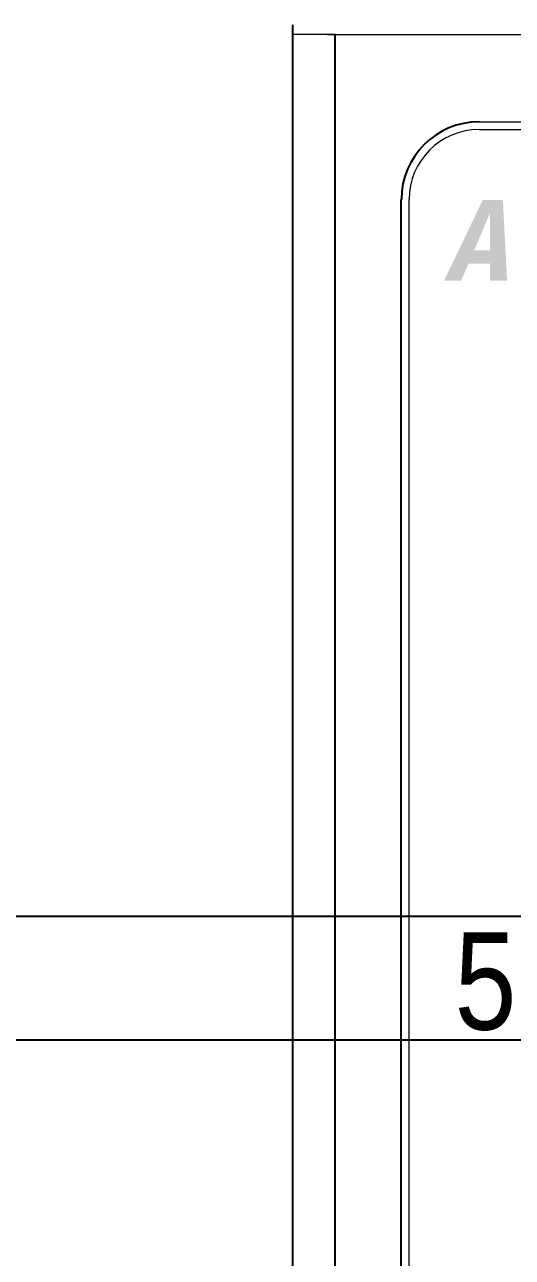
# Model space of a CAD drawing. Header units: inches. Extents: x 0 to 316, y -1 to 150.
# Drawn here: x 221.568 to 221.815, y 40.026 to 40.65 of the extents above; entities that cross this region are included whole.
import ezdxf

# ---------------------------------------------------------------- set-up
doc = ezdxf.new("R2010")
doc.units = ezdxf.units.IN
doc.header["$MEASUREMENT"] = 0
doc.styles.add('尺寸标注Arial', font='arial.ttf', dxfattribs={"width": 0.7})

# ---------------------------------------------------------------- blocks, each defined once
blk = doc.blocks.new('AB 1783-US5T')
h = blk.add_hatch(color=2)
edge = h.paths.add_edge_path()
edge.add_spline(control_points=[(-0.3999, 4.3401), (-0.3999, 4.3401), (-0.3795, 4.3401), (-0.3795, 4.3401), (-0.3795, 4.3401), (-0.3795, 4.3401), (-0.3752, 4.2583), (-0.3752, 4.2583), (-0.3752, 4.2583), (-0.3752, 4.2583), (-0.3924, 4.2583), (-0.3924, 4.2583), (-0.3924, 4.2583), (-0.3924, 4.2583), (-0.3925, 4.2756), (-0.3925, 4.2756), (-0.3925, 4.2756), (-0.3925, 4.2756), (-0.4143, 4.2756), (-0.4143, 4.2756), (-0.4143, 4.2756), (-0.4143, 4.2756), (-0.4218, 4.2583), (-0.4218, 4.2583), (-0.4218, 4.2583), (-0.4218, 4.2583), (-0.439, 4.2583), (-0.439, 4.2583), (-0.439, 4.2583), (-0.439, 4.2583), (-0.3999, 4.3401), (-0.3999, 4.3401)], knot_values=[0, 0, 0, 0, 0.125, 0.125, 0.125, 0.1251, 0.25, 0.25, 0.25, 0.2501, 0.375, 0.375, 0.375, 0.3751, 0.5, 0.5, 0.5, 0.5001, 0.625, 0.625, 0.625, 0.6251, 0.75, 0.75, 0.75, 0.7501, 0.875, 0.875, 0.875, 0.8751, 1, 1, 1, 1], degree=3, periodic=0)
edge = h.paths.add_edge_path(flags=16)
edge.add_spline(control_points=[(-0.4086, 4.2891), (-0.4086, 4.2891), (-0.3925, 4.2891), (-0.3925, 4.2891), (-0.3925, 4.2891), (-0.3925, 4.2891), (-0.3926, 4.3259), (-0.3926, 4.3259), (-0.3926, 4.3259), (-0.3926, 4.3259), (-0.3929, 4.3259), (-0.3929, 4.3259), (-0.3929, 4.3259), (-0.3929, 4.3259), (-0.4086, 4.2891), (-0.4086, 4.2891)], knot_values=[0, 0, 0, 0, 0.25, 0.25, 0.25, 0.2501, 0.5, 0.5, 0.5, 0.5001, 0.75, 0.75, 0.75, 0.7501, 1, 1, 1, 1], degree=3, periodic=0)
at = {"color": 2}
for p, q in [((-0.5925, 4.5177), (-0.5925, 0.0001)), ((-0.5493, 0.0001), (-0.5492, 4.5079)), ((-0.4823, 0.1673), (-0.4823, 4.3406))]:
    blk.add_line(p, q, dxfattribs=at)
at = {"color": 2, "linetype": 'Continuous', "lineweight": 15}
for p, q in [((-0.5492, 4.5079), (-0.5925, 4.5079)), ((-0.5571, 4.5079), (0.5374, 4.5079)), ((-0.4035, 4.4193), (0.3839, 4.4193)), ((-0.4035, 4.4114), (0.3839, 4.4114)), ((-0.4744, 0.1673), (-0.4744, 4.3406))]:
    blk.add_line(p, q, dxfattribs=at)
at = {"color": 2}
blk.add_arc((-0.4035, 4.3406), 0.0787, 90, 180, dxfattribs=at)
at = {"color": 2, "linetype": 'Continuous', "lineweight": 15}
blk.add_arc((-0.4035, 4.3406), 0.0709, 90, 180, dxfattribs=at)
at = {"color": 2, "insert": (-0.4284, 3.5983), "char_height": 0.098425, "attachment_point": 1, "style": '尺寸标注Arial'}
blk.add_mtext_dynamic_manual_height_columns('{\\fArial Narrow|b0|i0|c0|p34;\\W1;5}', width=0.230071, gutter_width=0.689, heights=[0], dxfattribs=at)

msp = doc.modelspace()

# ---------------------------------------------------------------- linework, layer by layer
at = {"linetype": 'Continuous'}
for p, q in [((219.96875, 40.19853), (222.01201, 40.19853)), ((220.03125, 40.13603), (222.01201, 40.13603))]:
    msp.add_line(p, q, dxfattribs=at)

# ---------------------------------------------------------------- block references
at = {"linetype": 'Continuous', "xscale": 0.5, "yscale": 0.5, "zscale": 0.5}
msp.add_blockref('AB 1783-US5T', (222, 38.39119), dxfattribs=at)

doc.saveas('drawing.dxf')
